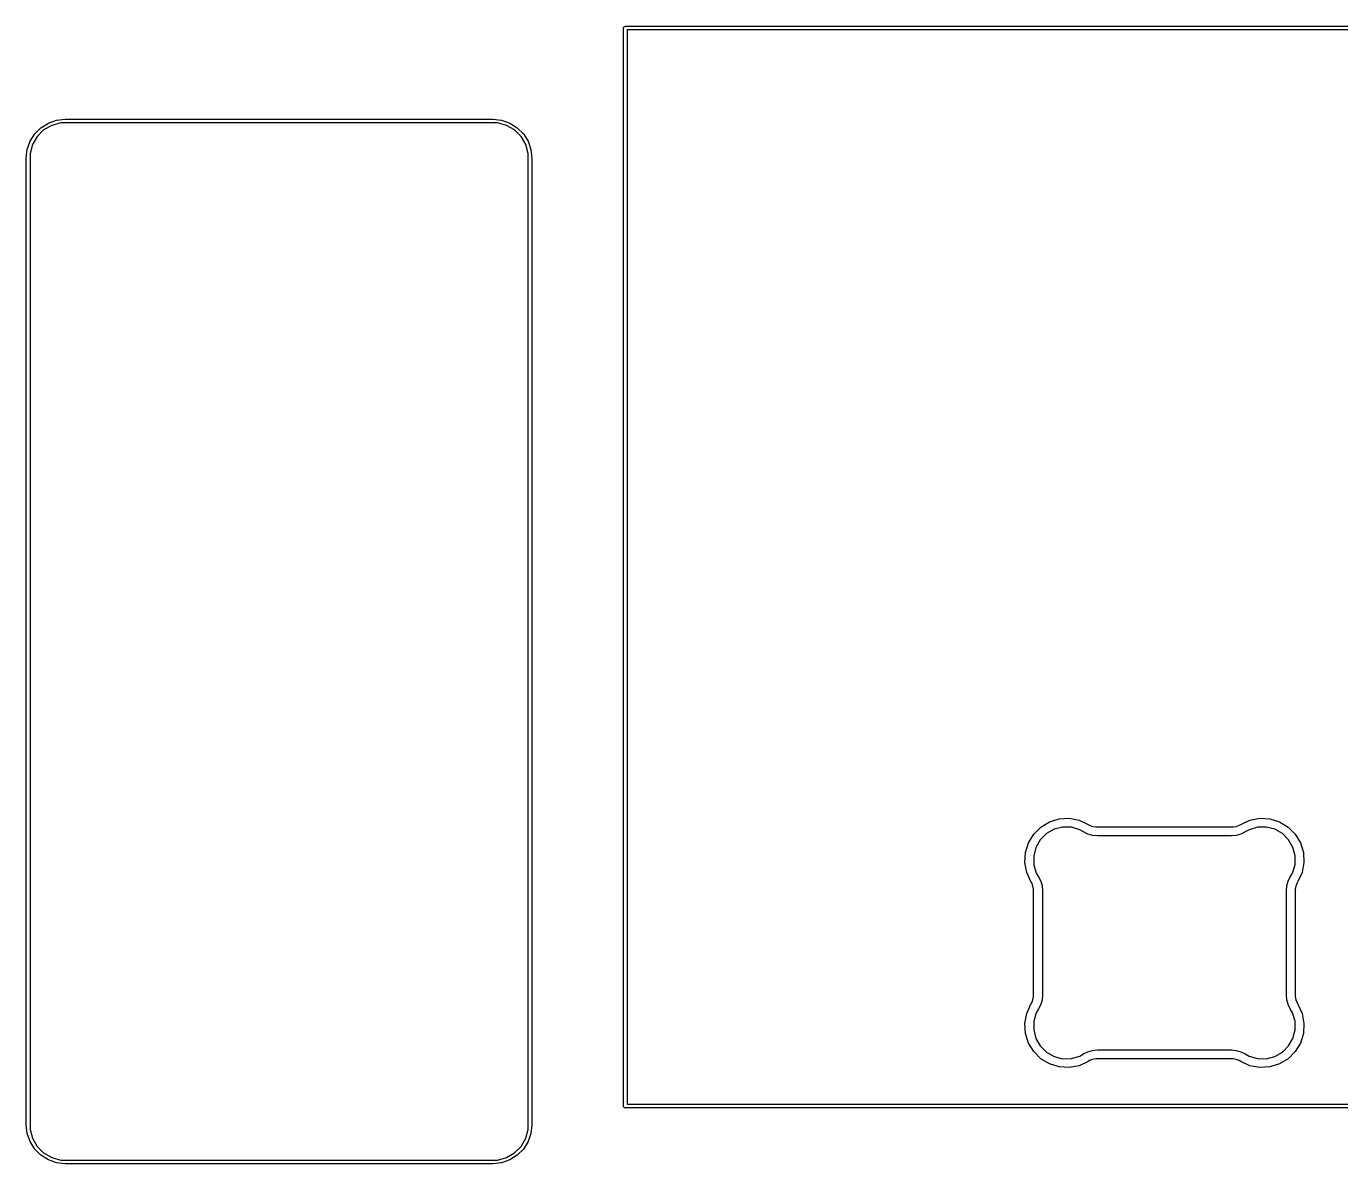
# Model space of a CAD drawing. Header units: millimetres. Extents: x 53 to 494, y -224 to -59.
# Drawn here: x 301.99 to 319.67, y -200.49 to -185.19 of the extents above; entities that cross this region are included whole.
import ezdxf

# ---------------------------------------------------------------- set-up
doc = ezdxf.new("R2010")
doc.units = ezdxf.units.MM
for name, color, linetype, true_color in [('Edge.Cuts', 254, 'CONTINUOUS', 0xd0d2cd), ('F.Courtyard', 6, 'CONTINUOUS', 0xff26e2), ('User.Eco2', 31, 'CONTINUOUS', 0xd8c852)]:
    doc.layers.add(name, color=color, linetype=linetype, true_color=true_color)

msp = doc.modelspace()

# ---------------------------------------------------------------- linework, layer by layer
at = {"layer": 'Edge.Cuts', "linetype": 'CONTINUOUS'}
for p, q in [((310.0243, -185.21), (310.026203, -185.200433)), ((310.0243, -199.71), (310.0243, -185.21)), ((310.026203, -185.200433), (310.039733, -185.186903)), ((310.039733, -185.186903), (310.0493, -185.185)), ((310.0493, -185.185), (324.5493, -185.185)), ((310.0743, -185.235), (310.0743, -199.685)), ((324.5243, -185.235), (310.0743, -185.235)), ((302.190718, -186.54954), (302.290261, -186.486993)), ((302.290261, -186.486993), (302.401227, -186.448164)), ((302.455515, -186.485001), (302.334707, -186.517372)), ((302.401227, -186.448164), (302.51805, -186.435001)), ((302.51805, -186.485001), (302.455515, -186.485001)), ((302.51805, -186.435001), (308.26805, -186.435001)), ((308.26805, -186.485001), (302.51805, -186.485001)), ((308.26805, -186.435001), (308.384873, -186.448164)), ((308.330585, -186.485001), (308.26805, -186.485001)), ((308.451393, -186.517372), (308.330585, -186.485001)), ((308.384873, -186.448164), (308.495839, -186.486993)), ((308.495839, -186.486993), (308.595382, -186.54954)), ((302.045042, -186.732212), (302.107589, -186.632669)), ((302.107589, -186.632669), (302.190718, -186.54954)), ((302.226393, -186.579907), (302.137956, -186.668344)), ((302.334707, -186.517372), (302.226393, -186.579907)), ((308.559707, -186.579907), (308.451393, -186.517372)), ((308.648144, -186.668344), (308.559707, -186.579907)), ((308.595382, -186.54954), (308.678511, -186.632669)), ((308.678511, -186.632669), (308.741058, -186.732212)), ((301.99305, -186.959999), (302.006213, -186.843178)), ((302.006213, -186.843178), (302.045042, -186.732212)), ((302.075421, -186.776658), (302.04305, -186.897466)), ((302.137956, -186.668344), (302.075421, -186.776658)), ((308.710679, -186.776658), (308.648144, -186.668344)), ((308.74305, -186.897466), (308.710679, -186.776658)), ((308.741058, -186.732212), (308.779887, -186.843178)), ((308.779887, -186.843178), (308.79305, -186.959999)), ((301.99305, -186.960001), (301.99305, -186.959999)), ((301.99305, -199.96), (301.99305, -186.960001)), ((302.04305, -186.897466), (302.04305, -186.959999)), ((302.04305, -186.959999), (302.04305, -186.960001)), ((302.04305, -186.960001), (302.04305, -199.96)), ((308.74305, -186.959999), (308.74305, -186.897466)), ((308.74305, -186.960001), (308.74305, -186.959999)), ((308.74305, -199.96), (308.74305, -186.960001)), ((308.79305, -186.959999), (308.79305, -186.960001)), ((308.79305, -186.960001), (308.79305, -199.96)), ((315.752908, -195.886908), (315.882274, -195.846817)), ((315.882274, -195.846817), (316.017481, -195.838957)), ((316.017481, -195.838957), (316.15062, -195.863786)), ((318.44798, -195.863787), (318.581119, -195.838959)), ((318.581119, -195.838959), (318.716326, -195.84682)), ((318.716326, -195.84682), (318.845691, -195.88691)), ((315.541183, -196.05265), (315.63695, -195.956883)), ((315.63695, -195.956883), (315.752908, -195.886908)), ((315.815317, -195.986592), (315.712835, -196.045093)), ((315.929593, -195.957166), (315.815317, -195.986592)), ((316.047584, -195.958896), (315.929593, -195.957166)), ((316.160949, -195.99166), (316.047584, -195.958896)), ((316.15062, -195.863786), (316.273903, -195.919851)), ((316.211384, -196.022279), (316.160949, -195.99166)), ((316.211385, -196.022279), (316.211384, -196.022279)), ((316.211386, -196.02228), (316.211385, -196.022279)), ((316.270327, -196.051239), (316.211386, -196.02228)), ((316.273903, -195.919851), (316.273904, -195.919852)), ((316.273904, -195.919852), (316.292658, -195.931326)), ((316.292658, -195.931326), (316.333725, -195.947035)), ((316.333725, -195.947035), (316.376963, -195.955023)), ((316.376963, -195.955023), (316.398946, -195.955)), ((316.398946, -195.955), (316.398947, -195.955)), ((316.398947, -195.955), (317.2993, -195.955)), ((317.2993, -195.955), (318.199653, -195.955)), ((318.199653, -195.955), (318.199654, -195.955)), ((318.199654, -195.955), (318.221638, -195.955023)), ((318.221638, -195.955023), (318.264875, -195.947036)), ((318.264875, -195.947036), (318.305942, -195.931327)), ((318.305942, -195.931327), (318.324694, -195.919853)), ((318.324694, -195.919853), (318.324696, -195.919852)), ((318.324696, -195.919852), (318.44798, -195.863787)), ((318.387216, -196.022279), (318.328274, -196.05124)), ((318.387217, -196.022277), (318.387216, -196.022279)), ((318.437651, -195.991661), (318.387217, -196.022277)), ((318.551015, -195.958898), (318.437651, -195.991661)), ((318.669006, -195.957168), (318.551015, -195.958898)), ((318.783282, -195.986594), (318.669006, -195.957168)), ((318.885763, -196.045096), (318.783282, -195.986594)), ((318.845691, -195.88691), (318.961648, -195.956885)), ((318.961648, -195.956885), (319.057415, -196.052652)), ((315.431117, -196.297974), (315.471208, -196.168608)), ((315.471208, -196.168608), (315.541183, -196.05265)), ((315.629393, -196.128535), (315.570892, -196.231017)), ((315.712835, -196.045093), (315.629393, -196.128535)), ((316.333548, -196.069009), (316.270327, -196.051239)), ((316.398946, -196.075), (316.333548, -196.069009)), ((316.398947, -196.075), (316.398946, -196.074999)), ((316.398946, -196.074999), (316.398946, -196.075)), ((317.2993, -196.075), (316.398947, -196.075)), ((318.199652, -196.075), (317.2993, -196.075)), ((318.199653, -196.075), (318.199652, -196.075)), ((318.265051, -196.06901), (318.199653, -196.074999)), ((318.199653, -196.074999), (318.199653, -196.075)), ((318.328274, -196.05124), (318.265051, -196.06901)), ((318.969204, -196.128537), (318.885763, -196.045096)), ((319.027706, -196.231018), (318.969204, -196.128537)), ((319.057415, -196.052652), (319.12739, -196.168609)), ((319.12739, -196.168609), (319.16748, -196.297974)), ((315.423257, -196.433181), (315.431117, -196.297974)), ((315.570892, -196.231017), (315.541466, -196.345293)), ((315.541466, -196.345293), (315.543196, -196.463284)), ((319.057132, -196.345294), (319.027706, -196.231018)), ((319.055402, -196.463285), (319.057132, -196.345294)), ((319.16748, -196.297974), (319.175341, -196.433181)), ((315.448086, -196.56632), (315.423257, -196.433181)), ((315.504153, -196.689606), (315.448086, -196.56632)), ((315.543196, -196.463284), (315.57596, -196.576649)), ((319.022639, -196.576649), (319.055402, -196.463285)), ((319.150513, -196.56632), (319.094447, -196.689603)), ((319.175341, -196.433181), (319.150513, -196.56632)), ((315.504154, -196.689607), (315.504153, -196.689606)), ((315.515628, -196.708359), (315.504154, -196.689607)), ((315.531337, -196.749425), (315.515628, -196.708359)), ((315.57596, -196.576649), (315.606579, -196.627084)), ((315.606579, -196.627084), (315.606579, -196.627085)), ((315.606579, -196.627085), (315.63554, -196.686026)), ((315.63554, -196.686026), (315.653311, -196.749249)), ((318.94529, -196.749249), (318.96306, -196.686026)), ((318.96306, -196.686026), (318.992021, -196.627084)), ((318.992021, -196.627084), (318.992022, -196.627082)), ((318.992022, -196.627082), (319.022639, -196.576649)), ((319.082973, -196.708358), (319.067264, -196.749425)), ((319.094447, -196.689606), (319.082973, -196.708358)), ((319.094447, -196.689603), (319.094447, -196.689606)), ((315.539324, -196.792661), (315.531337, -196.749425)), ((315.539299, -197.515), (315.5393, -196.814647)), ((315.5393, -196.814645), (315.539324, -196.792661)), ((315.5393, -196.814647), (315.5393, -196.814645)), ((315.653311, -196.749249), (315.659299, -196.814645)), ((315.659299, -196.814645), (315.6593, -196.814647)), ((315.6593, -196.814647), (315.659299, -197.515)), ((318.9393, -196.814645), (318.94529, -196.749249)), ((318.9393, -196.814647), (318.9393, -196.814645)), ((318.939301, -197.515), (318.9393, -196.814647)), ((319.067264, -196.749425), (319.059277, -196.792662)), ((319.059277, -196.792662), (319.0593, -196.814645)), ((319.0593, -196.814645), (319.0593, -196.814647)), ((319.0593, -196.814647), (319.059301, -197.515)), ((315.5393, -198.215353), (315.539299, -197.515)), ((315.659299, -197.515), (315.6593, -198.215353)), ((318.9393, -198.215351), (318.939301, -197.515)), ((319.059301, -197.515), (319.0593, -198.215353)), ((315.504162, -198.340379), (315.515637, -198.321634)), ((315.515637, -198.321634), (315.531347, -198.280578)), ((315.531347, -198.280578), (315.539328, -198.23735)), ((315.539302, -198.215364), (315.5393, -198.215353)), ((315.5393, -198.215371), (315.539302, -198.215364)), ((315.539328, -198.23735), (315.5393, -198.215371)), ((315.653322, -198.280748), (315.635547, -198.343983)), ((315.659296, -198.215368), (315.653322, -198.280748)), ((315.6593, -198.215353), (315.659296, -198.215368)), ((318.9393, -198.215352), (318.9393, -198.215351)), ((318.94529, -198.280751), (318.9393, -198.215352)), ((318.96306, -198.343974), (318.94529, -198.280751)), ((319.0593, -198.215354), (319.059277, -198.237338)), ((319.059277, -198.237338), (319.067264, -198.280575)), ((319.0593, -198.215353), (319.0593, -198.215354)), ((319.067264, -198.280575), (319.082973, -198.321642)), ((319.082973, -198.321642), (319.094447, -198.340394)), ((315.423259, -198.596819), (315.448087, -198.46368)), ((315.448087, -198.46368), (315.504153, -198.340395)), ((315.504153, -198.340395), (315.504159, -198.340389)), ((315.504159, -198.340389), (315.504162, -198.340379)), ((315.575961, -198.453351), (315.543198, -198.566715)), ((315.606568, -198.402932), (315.575961, -198.453351)), ((315.60657, -198.402931), (315.606568, -198.402932)), ((315.606573, -198.402924), (315.60657, -198.402931)), ((315.606579, -198.402915), (315.606573, -198.402924)), ((315.60658, -198.40291), (315.606579, -198.402915)), ((315.635547, -198.343983), (315.60658, -198.40291)), ((318.992021, -198.402916), (318.96306, -198.343974)), ((318.992022, -198.402917), (318.992021, -198.402916)), ((319.02264, -198.453351), (318.992022, -198.402917)), ((319.055403, -198.566715), (319.02264, -198.453351)), ((319.094447, -198.340394), (319.094447, -198.340395)), ((319.094447, -198.340395), (319.150513, -198.46368)), ((319.150513, -198.46368), (319.175342, -198.596819)), ((315.43112, -198.732026), (315.423259, -198.596819)), ((315.543198, -198.566715), (315.541468, -198.684706)), ((315.541468, -198.684706), (315.570894, -198.798982)), ((319.027707, -198.798982), (319.057133, -198.684706)), ((319.057133, -198.684706), (319.055403, -198.566715)), ((319.175342, -198.596819), (319.167481, -198.732026)), ((315.47121, -198.861391), (315.43112, -198.732026)), ((315.541185, -198.977348), (315.47121, -198.861391)), ((315.570894, -198.798982), (315.629396, -198.901463)), ((318.969205, -198.901464), (319.027707, -198.798982)), ((319.127391, -198.861391), (319.057416, -198.977349)), ((319.167481, -198.732026), (319.127391, -198.861391)), ((315.636952, -199.073115), (315.541185, -198.977348)), ((315.629396, -198.901463), (315.712837, -198.984904)), ((315.712837, -198.984904), (315.815318, -199.043406)), ((316.047585, -199.071102), (316.160949, -199.038339)), ((316.160949, -199.038339), (316.211385, -199.007721)), ((316.211385, -199.00772), (316.270326, -198.97876)), ((316.211385, -199.007721), (316.211385, -199.00772)), ((316.270326, -198.97876), (316.333549, -198.960989)), ((316.333549, -198.960989), (316.398945, -198.955)), ((316.398945, -198.955), (316.398947, -198.955)), ((316.398947, -198.955), (317.2993, -198.955)), ((317.2993, -198.955), (318.199653, -198.955)), ((318.199653, -198.955), (318.265051, -198.96099)), ((318.265051, -198.96099), (318.328274, -198.97876)), ((318.328274, -198.97876), (318.387216, -199.007721)), ((318.387216, -199.007721), (318.387217, -199.007722)), ((318.387217, -199.007722), (318.437651, -199.03834)), ((318.437651, -199.03834), (318.551015, -199.071103)), ((318.783282, -199.043407), (318.885764, -198.984905)), ((318.885764, -198.984905), (318.969205, -198.901464)), ((319.057416, -198.977349), (318.961649, -199.073116)), ((315.752909, -199.14309), (315.636952, -199.073115)), ((315.882274, -199.18318), (315.752909, -199.14309)), ((315.815318, -199.043406), (315.929594, -199.072832)), ((316.017481, -199.191041), (315.882274, -199.18318)), ((315.929594, -199.072832), (316.047585, -199.071102)), ((316.15062, -199.166213), (316.017481, -199.191041)), ((316.273905, -199.110147), (316.15062, -199.166213)), ((316.273907, -199.110146), (316.273905, -199.110146)), ((316.273905, -199.110146), (316.273905, -199.110147)), ((316.292659, -199.098672), (316.273907, -199.110146)), ((316.333725, -199.082963), (316.292659, -199.098672)), ((316.376961, -199.074976), (316.333725, -199.082963)), ((316.398945, -199.075), (316.376961, -199.074976)), ((316.398947, -199.075), (316.398945, -199.074999)), ((316.398945, -199.074999), (316.398945, -199.075)), ((317.2993, -199.075), (316.398947, -199.075)), ((318.199653, -199.075), (317.2993, -199.075)), ((318.199654, -199.075), (318.199653, -199.074999)), ((318.199653, -199.074999), (318.199653, -199.075)), ((318.221638, -199.074977), (318.199654, -199.075)), ((318.264875, -199.082964), (318.221638, -199.074977)), ((318.305942, -199.098673), (318.264875, -199.082964)), ((318.324694, -199.110147), (318.305942, -199.098673)), ((318.324696, -199.110147), (318.324694, -199.110147)), ((318.44798, -199.166213), (318.324696, -199.110147)), ((318.581119, -199.191042), (318.44798, -199.166213)), ((318.551015, -199.071103), (318.669006, -199.072833)), ((318.716326, -199.183181), (318.581119, -199.191042)), ((318.669006, -199.072833), (318.783282, -199.043407)), ((318.845691, -199.143091), (318.716326, -199.183181)), ((318.961649, -199.073116), (318.845691, -199.143091)), ((310.026203, -199.719567), (310.0243, -199.71)), ((310.039733, -199.733097), (310.026203, -199.719567)), ((310.0493, -199.735), (310.039733, -199.733097)), ((324.5493, -199.735), (310.0493, -199.735)), ((310.0743, -199.685), (324.5243, -199.685)), ((301.99305, -199.960001), (301.99305, -199.96)), ((302.006213, -200.076824), (301.99305, -199.960001)), ((302.045042, -200.18779), (302.006213, -200.076824)), ((302.04305, -199.96), (302.04305, -199.960001)), ((302.04305, -199.960001), (302.04305, -200.022536)), ((302.04305, -200.022536), (302.075421, -200.143344)), ((308.710679, -200.143344), (308.74305, -200.022536)), ((308.779887, -200.076824), (308.741058, -200.18779)), ((308.74305, -199.960001), (308.74305, -199.96)), ((308.74305, -200.022536), (308.74305, -199.960001)), ((308.79305, -199.960001), (308.779887, -200.076824)), ((308.79305, -199.96), (308.79305, -199.960001)), ((302.107589, -200.287333), (302.045042, -200.18779)), ((302.075421, -200.143344), (302.137956, -200.251658)), ((302.137956, -200.251658), (302.226393, -200.340095)), ((308.559707, -200.340095), (308.648144, -200.251658)), ((308.648144, -200.251658), (308.710679, -200.143344)), ((308.741058, -200.18779), (308.678511, -200.287333)), ((302.190718, -200.370462), (302.107589, -200.287333)), ((302.290261, -200.433009), (302.190718, -200.370462)), ((302.226393, -200.340095), (302.334707, -200.40263)), ((302.401227, -200.471838), (302.290261, -200.433009)), ((302.334707, -200.40263), (302.455515, -200.435001)), ((302.455515, -200.435001), (302.51805, -200.435001)), ((302.51805, -200.435001), (308.26805, -200.435001)), ((308.26805, -200.435001), (308.330585, -200.435001)), ((308.330585, -200.435001), (308.451393, -200.40263)), ((308.495839, -200.433009), (308.384873, -200.471838)), ((308.451393, -200.40263), (308.559707, -200.340095)), ((308.595382, -200.370462), (308.495839, -200.433009)), ((308.678511, -200.287333), (308.595382, -200.370462)), ((302.51805, -200.485001), (302.401227, -200.471838)), ((308.26805, -200.485001), (302.51805, -200.485001)), ((308.384873, -200.471838), (308.26805, -200.485001))]:
    msp.add_line(p, q, dxfattribs=at)
at = {"layer": 'F.Courtyard', "linetype": 'CONTINUOUS'}
for p, q in [((310.0243, -185.21), (310.026203, -185.200433)), ((310.0243, -199.71), (310.0243, -185.21)), ((310.026203, -185.200433), (310.039733, -185.186903)), ((310.039733, -185.186903), (310.0493, -185.185)), ((310.0493, -185.185), (324.5493, -185.185)), ((310.0743, -185.235), (310.0743, -199.685)), ((324.5243, -185.235), (310.0743, -185.235)), ((302.190718, -186.54954), (302.290261, -186.486993)), ((302.290261, -186.486993), (302.401227, -186.448164)), ((302.455515, -186.485001), (302.334707, -186.517372)), ((302.401227, -186.448164), (302.51805, -186.435001)), ((302.51805, -186.485001), (302.455515, -186.485001)), ((302.51805, -186.435001), (308.26805, -186.435001)), ((308.26805, -186.485001), (302.51805, -186.485001)), ((308.26805, -186.435001), (308.384873, -186.448164)), ((308.330585, -186.485001), (308.26805, -186.485001)), ((308.451393, -186.517372), (308.330585, -186.485001)), ((308.384873, -186.448164), (308.495839, -186.486993)), ((308.495839, -186.486993), (308.595382, -186.54954)), ((302.045042, -186.732212), (302.107589, -186.632669)), ((302.107589, -186.632669), (302.190718, -186.54954)), ((302.226393, -186.579907), (302.137956, -186.668344)), ((302.334707, -186.517372), (302.226393, -186.579907)), ((308.559707, -186.579907), (308.451393, -186.517372)), ((308.648144, -186.668344), (308.559707, -186.579907)), ((308.595382, -186.54954), (308.678511, -186.632669)), ((308.678511, -186.632669), (308.741058, -186.732212)), ((301.99305, -186.959999), (302.006213, -186.843178)), ((302.006213, -186.843178), (302.045042, -186.732212)), ((302.075421, -186.776658), (302.04305, -186.897466)), ((302.137956, -186.668344), (302.075421, -186.776658)), ((308.710679, -186.776658), (308.648144, -186.668344)), ((308.74305, -186.897466), (308.710679, -186.776658)), ((308.741058, -186.732212), (308.779887, -186.843178)), ((308.779887, -186.843178), (308.79305, -186.959999)), ((301.99305, -186.960001), (301.99305, -186.959999)), ((301.99305, -199.96), (301.99305, -186.960001)), ((302.04305, -186.897466), (302.04305, -186.959999)), ((302.04305, -186.959999), (302.04305, -186.960001)), ((302.04305, -186.960001), (302.04305, -199.96)), ((308.74305, -186.959999), (308.74305, -186.897466)), ((308.74305, -186.960001), (308.74305, -186.959999)), ((308.74305, -199.96), (308.74305, -186.960001)), ((308.79305, -186.959999), (308.79305, -186.960001)), ((308.79305, -186.960001), (308.79305, -199.96)), ((315.752908, -195.886908), (315.882274, -195.846817)), ((315.882274, -195.846817), (316.017481, -195.838957)), ((316.017481, -195.838957), (316.15062, -195.863786)), ((318.44798, -195.863787), (318.581119, -195.838959)), ((318.581119, -195.838959), (318.716326, -195.84682)), ((318.716326, -195.84682), (318.845691, -195.88691)), ((315.541183, -196.05265), (315.63695, -195.956883)), ((315.63695, -195.956883), (315.752908, -195.886908)), ((315.815317, -195.986592), (315.712835, -196.045093)), ((315.929593, -195.957166), (315.815317, -195.986592)), ((316.047584, -195.958896), (315.929593, -195.957166)), ((316.160949, -195.99166), (316.047584, -195.958896)), ((316.15062, -195.863786), (316.273903, -195.919851)), ((316.211384, -196.022279), (316.160949, -195.99166)), ((316.211385, -196.022279), (316.211384, -196.022279)), ((316.211386, -196.02228), (316.211385, -196.022279)), ((316.270327, -196.051239), (316.211386, -196.02228)), ((316.273903, -195.919851), (316.273904, -195.919852)), ((316.273904, -195.919852), (316.292658, -195.931326)), ((316.292658, -195.931326), (316.333725, -195.947035)), ((316.333725, -195.947035), (316.376963, -195.955023)), ((316.376963, -195.955023), (316.398946, -195.955)), ((316.398946, -195.955), (316.398947, -195.955)), ((316.398947, -195.955), (317.2993, -195.955)), ((317.2993, -195.955), (318.199653, -195.955)), ((318.199653, -195.955), (318.199654, -195.955)), ((318.199654, -195.955), (318.221638, -195.955023)), ((318.221638, -195.955023), (318.264875, -195.947036)), ((318.264875, -195.947036), (318.305942, -195.931327)), ((318.305942, -195.931327), (318.324694, -195.919853)), ((318.324694, -195.919853), (318.324696, -195.919852)), ((318.324696, -195.919852), (318.44798, -195.863787)), ((318.387216, -196.022279), (318.328274, -196.05124)), ((318.387217, -196.022277), (318.387216, -196.022279)), ((318.437651, -195.991661), (318.387217, -196.022277)), ((318.551015, -195.958898), (318.437651, -195.991661)), ((318.669006, -195.957168), (318.551015, -195.958898)), ((318.783282, -195.986594), (318.669006, -195.957168)), ((318.885763, -196.045096), (318.783282, -195.986594)), ((318.845691, -195.88691), (318.961648, -195.956885)), ((318.961648, -195.956885), (319.057415, -196.052652)), ((315.431117, -196.297974), (315.471208, -196.168608)), ((315.471208, -196.168608), (315.541183, -196.05265)), ((315.629393, -196.128535), (315.570892, -196.231017)), ((315.712835, -196.045093), (315.629393, -196.128535)), ((316.333548, -196.069009), (316.270327, -196.051239)), ((316.398946, -196.075), (316.333548, -196.069009)), ((316.398947, -196.075), (316.398946, -196.074999)), ((316.398946, -196.074999), (316.398946, -196.075)), ((317.2993, -196.075), (316.398947, -196.075)), ((318.199652, -196.075), (317.2993, -196.075)), ((318.199653, -196.075), (318.199652, -196.075)), ((318.265051, -196.06901), (318.199653, -196.074999)), ((318.199653, -196.074999), (318.199653, -196.075)), ((318.328274, -196.05124), (318.265051, -196.06901)), ((318.969204, -196.128537), (318.885763, -196.045096)), ((319.027706, -196.231018), (318.969204, -196.128537)), ((319.057415, -196.052652), (319.12739, -196.168609)), ((319.12739, -196.168609), (319.16748, -196.297974)), ((315.423257, -196.433181), (315.431117, -196.297974)), ((315.570892, -196.231017), (315.541466, -196.345293)), ((315.541466, -196.345293), (315.543196, -196.463284)), ((319.057132, -196.345294), (319.027706, -196.231018)), ((319.055402, -196.463285), (319.057132, -196.345294)), ((319.16748, -196.297974), (319.175341, -196.433181)), ((315.448086, -196.56632), (315.423257, -196.433181)), ((315.504153, -196.689606), (315.448086, -196.56632)), ((315.543196, -196.463284), (315.57596, -196.576649)), ((319.022639, -196.576649), (319.055402, -196.463285)), ((319.150513, -196.56632), (319.094447, -196.689603)), ((319.175341, -196.433181), (319.150513, -196.56632)), ((315.504154, -196.689607), (315.504153, -196.689606)), ((315.515628, -196.708359), (315.504154, -196.689607)), ((315.531337, -196.749425), (315.515628, -196.708359)), ((315.57596, -196.576649), (315.606579, -196.627084)), ((315.606579, -196.627084), (315.606579, -196.627085)), ((315.606579, -196.627085), (315.63554, -196.686026)), ((315.63554, -196.686026), (315.653311, -196.749249)), ((318.94529, -196.749249), (318.96306, -196.686026)), ((318.96306, -196.686026), (318.992021, -196.627084)), ((318.992021, -196.627084), (318.992022, -196.627082)), ((318.992022, -196.627082), (319.022639, -196.576649)), ((319.082973, -196.708358), (319.067264, -196.749425)), ((319.094447, -196.689606), (319.082973, -196.708358)), ((319.094447, -196.689603), (319.094447, -196.689606)), ((315.539324, -196.792661), (315.531337, -196.749425)), ((315.539299, -197.515), (315.5393, -196.814647)), ((315.5393, -196.814645), (315.539324, -196.792661)), ((315.5393, -196.814647), (315.5393, -196.814645)), ((315.653311, -196.749249), (315.659299, -196.814645)), ((315.659299, -196.814645), (315.6593, -196.814647)), ((315.6593, -196.814647), (315.659299, -197.515)), ((318.9393, -196.814645), (318.94529, -196.749249)), ((318.9393, -196.814647), (318.9393, -196.814645)), ((318.939301, -197.515), (318.9393, -196.814647)), ((319.067264, -196.749425), (319.059277, -196.792662)), ((319.059277, -196.792662), (319.0593, -196.814645)), ((319.0593, -196.814645), (319.0593, -196.814647)), ((319.0593, -196.814647), (319.059301, -197.515)), ((315.5393, -198.215353), (315.539299, -197.515)), ((315.659299, -197.515), (315.6593, -198.215353)), ((318.9393, -198.215351), (318.939301, -197.515)), ((319.059301, -197.515), (319.0593, -198.215353)), ((315.504162, -198.340379), (315.515637, -198.321634)), ((315.515637, -198.321634), (315.531347, -198.280578)), ((315.531347, -198.280578), (315.539328, -198.23735)), ((315.539302, -198.215364), (315.5393, -198.215353)), ((315.5393, -198.215371), (315.539302, -198.215364)), ((315.539328, -198.23735), (315.5393, -198.215371)), ((315.653322, -198.280748), (315.635547, -198.343983)), ((315.659296, -198.215368), (315.653322, -198.280748)), ((315.6593, -198.215353), (315.659296, -198.215368)), ((318.9393, -198.215352), (318.9393, -198.215351)), ((318.94529, -198.280751), (318.9393, -198.215352)), ((318.96306, -198.343974), (318.94529, -198.280751)), ((319.0593, -198.215354), (319.059277, -198.237338)), ((319.059277, -198.237338), (319.067264, -198.280575)), ((319.0593, -198.215353), (319.0593, -198.215354)), ((319.067264, -198.280575), (319.082973, -198.321642)), ((319.082973, -198.321642), (319.094447, -198.340394)), ((315.423259, -198.596819), (315.448087, -198.46368)), ((315.448087, -198.46368), (315.504153, -198.340395)), ((315.504153, -198.340395), (315.504159, -198.340389)), ((315.504159, -198.340389), (315.504162, -198.340379)), ((315.575961, -198.453351), (315.543198, -198.566715)), ((315.606568, -198.402932), (315.575961, -198.453351)), ((315.60657, -198.402931), (315.606568, -198.402932)), ((315.606573, -198.402924), (315.60657, -198.402931)), ((315.606579, -198.402915), (315.606573, -198.402924)), ((315.60658, -198.40291), (315.606579, -198.402915)), ((315.635547, -198.343983), (315.60658, -198.40291)), ((318.992021, -198.402916), (318.96306, -198.343974)), ((318.992022, -198.402917), (318.992021, -198.402916)), ((319.02264, -198.453351), (318.992022, -198.402917)), ((319.055403, -198.566715), (319.02264, -198.453351)), ((319.094447, -198.340394), (319.094447, -198.340395)), ((319.094447, -198.340395), (319.150513, -198.46368)), ((319.150513, -198.46368), (319.175342, -198.596819)), ((315.43112, -198.732026), (315.423259, -198.596819)), ((315.543198, -198.566715), (315.541468, -198.684706)), ((315.541468, -198.684706), (315.570894, -198.798982)), ((319.027707, -198.798982), (319.057133, -198.684706)), ((319.057133, -198.684706), (319.055403, -198.566715)), ((319.175342, -198.596819), (319.167481, -198.732026)), ((315.47121, -198.861391), (315.43112, -198.732026)), ((315.541185, -198.977348), (315.47121, -198.861391)), ((315.570894, -198.798982), (315.629396, -198.901463)), ((318.969205, -198.901464), (319.027707, -198.798982)), ((319.127391, -198.861391), (319.057416, -198.977349)), ((319.167481, -198.732026), (319.127391, -198.861391)), ((315.636952, -199.073115), (315.541185, -198.977348)), ((315.629396, -198.901463), (315.712837, -198.984904)), ((315.712837, -198.984904), (315.815318, -199.043406)), ((316.047585, -199.071102), (316.160949, -199.038339)), ((316.160949, -199.038339), (316.211385, -199.007721)), ((316.211385, -199.00772), (316.270326, -198.97876)), ((316.211385, -199.007721), (316.211385, -199.00772)), ((316.270326, -198.97876), (316.333549, -198.960989)), ((316.333549, -198.960989), (316.398945, -198.955)), ((316.398945, -198.955), (316.398947, -198.955)), ((316.398947, -198.955), (317.2993, -198.955)), ((317.2993, -198.955), (318.199653, -198.955)), ((318.199653, -198.955), (318.265051, -198.96099)), ((318.265051, -198.96099), (318.328274, -198.97876)), ((318.328274, -198.97876), (318.387216, -199.007721)), ((318.387216, -199.007721), (318.387217, -199.007722)), ((318.387217, -199.007722), (318.437651, -199.03834)), ((318.437651, -199.03834), (318.551015, -199.071103)), ((318.783282, -199.043407), (318.885764, -198.984905)), ((318.885764, -198.984905), (318.969205, -198.901464)), ((319.057416, -198.977349), (318.961649, -199.073116)), ((315.752909, -199.14309), (315.636952, -199.073115)), ((315.882274, -199.18318), (315.752909, -199.14309)), ((315.815318, -199.043406), (315.929594, -199.072832)), ((316.017481, -199.191041), (315.882274, -199.18318)), ((315.929594, -199.072832), (316.047585, -199.071102)), ((316.15062, -199.166213), (316.017481, -199.191041)), ((316.273905, -199.110147), (316.15062, -199.166213)), ((316.273907, -199.110146), (316.273905, -199.110146)), ((316.273905, -199.110146), (316.273905, -199.110147)), ((316.292659, -199.098672), (316.273907, -199.110146)), ((316.333725, -199.082963), (316.292659, -199.098672)), ((316.376961, -199.074976), (316.333725, -199.082963)), ((316.398945, -199.075), (316.376961, -199.074976)), ((316.398947, -199.075), (316.398945, -199.074999)), ((316.398945, -199.074999), (316.398945, -199.075)), ((317.2993, -199.075), (316.398947, -199.075)), ((318.199653, -199.075), (317.2993, -199.075)), ((318.199654, -199.075), (318.199653, -199.074999)), ((318.199653, -199.074999), (318.199653, -199.075)), ((318.221638, -199.074977), (318.199654, -199.075)), ((318.264875, -199.082964), (318.221638, -199.074977)), ((318.305942, -199.098673), (318.264875, -199.082964)), ((318.324694, -199.110147), (318.305942, -199.098673)), ((318.324696, -199.110147), (318.324694, -199.110147)), ((318.44798, -199.166213), (318.324696, -199.110147)), ((318.581119, -199.191042), (318.44798, -199.166213)), ((318.551015, -199.071103), (318.669006, -199.072833)), ((318.716326, -199.183181), (318.581119, -199.191042)), ((318.669006, -199.072833), (318.783282, -199.043407)), ((318.845691, -199.143091), (318.716326, -199.183181)), ((318.961649, -199.073116), (318.845691, -199.143091)), ((310.026203, -199.719567), (310.0243, -199.71)), ((310.039733, -199.733097), (310.026203, -199.719567)), ((310.0493, -199.735), (310.039733, -199.733097)), ((324.5493, -199.735), (310.0493, -199.735)), ((310.0743, -199.685), (324.5243, -199.685)), ((301.99305, -199.960001), (301.99305, -199.96)), ((302.006213, -200.076824), (301.99305, -199.960001)), ((302.045042, -200.18779), (302.006213, -200.076824)), ((302.04305, -199.96), (302.04305, -199.960001)), ((302.04305, -199.960001), (302.04305, -200.022536)), ((302.04305, -200.022536), (302.075421, -200.143344)), ((308.710679, -200.143344), (308.74305, -200.022536)), ((308.779887, -200.076824), (308.741058, -200.18779)), ((308.74305, -199.960001), (308.74305, -199.96)), ((308.74305, -200.022536), (308.74305, -199.960001)), ((308.79305, -199.960001), (308.779887, -200.076824)), ((308.79305, -199.96), (308.79305, -199.960001)), ((302.107589, -200.287333), (302.045042, -200.18779)), ((302.075421, -200.143344), (302.137956, -200.251658)), ((302.137956, -200.251658), (302.226393, -200.340095)), ((308.559707, -200.340095), (308.648144, -200.251658)), ((308.648144, -200.251658), (308.710679, -200.143344)), ((308.741058, -200.18779), (308.678511, -200.287333)), ((302.190718, -200.370462), (302.107589, -200.287333)), ((302.290261, -200.433009), (302.190718, -200.370462)), ((302.226393, -200.340095), (302.334707, -200.40263)), ((302.401227, -200.471838), (302.290261, -200.433009)), ((302.334707, -200.40263), (302.455515, -200.435001)), ((302.455515, -200.435001), (302.51805, -200.435001)), ((302.51805, -200.435001), (308.26805, -200.435001)), ((308.26805, -200.435001), (308.330585, -200.435001)), ((308.330585, -200.435001), (308.451393, -200.40263)), ((308.495839, -200.433009), (308.384873, -200.471838)), ((308.451393, -200.40263), (308.559707, -200.340095)), ((308.595382, -200.370462), (308.495839, -200.433009)), ((308.678511, -200.287333), (308.595382, -200.370462)), ((302.51805, -200.485001), (302.401227, -200.471838)), ((308.26805, -200.485001), (302.51805, -200.485001)), ((308.384873, -200.471838), (308.26805, -200.485001))]:
    msp.add_line(p, q, dxfattribs=at)
at = {"layer": 'User.Eco2', "linetype": 'CONTINUOUS'}
for p, q in [((310.0243, -185.21), (310.026203, -185.200433)), ((310.0243, -199.71), (310.0243, -185.21)), ((310.026203, -185.200433), (310.039733, -185.186903)), ((310.039733, -185.186903), (310.0493, -185.185)), ((310.0493, -185.185), (324.5493, -185.185)), ((310.0743, -185.235), (310.0743, -199.685)), ((324.5243, -185.235), (310.0743, -185.235)), ((302.190718, -186.54954), (302.290261, -186.486993)), ((302.290261, -186.486993), (302.401227, -186.448164)), ((302.455515, -186.485001), (302.334707, -186.517372)), ((302.401227, -186.448164), (302.51805, -186.435001)), ((302.51805, -186.485001), (302.455515, -186.485001)), ((302.51805, -186.435001), (308.26805, -186.435001)), ((308.26805, -186.485001), (302.51805, -186.485001)), ((308.26805, -186.435001), (308.384873, -186.448164)), ((308.330585, -186.485001), (308.26805, -186.485001)), ((308.451393, -186.517372), (308.330585, -186.485001)), ((308.384873, -186.448164), (308.495839, -186.486993)), ((308.495839, -186.486993), (308.595382, -186.54954)), ((302.045042, -186.732212), (302.107589, -186.632669)), ((302.107589, -186.632669), (302.190718, -186.54954)), ((302.226393, -186.579907), (302.137956, -186.668344)), ((302.334707, -186.517372), (302.226393, -186.579907)), ((308.559707, -186.579907), (308.451393, -186.517372)), ((308.648144, -186.668344), (308.559707, -186.579907)), ((308.595382, -186.54954), (308.678511, -186.632669)), ((308.678511, -186.632669), (308.741058, -186.732212)), ((301.99305, -186.959999), (302.006213, -186.843178)), ((302.006213, -186.843178), (302.045042, -186.732212)), ((302.075421, -186.776658), (302.04305, -186.897466)), ((302.137956, -186.668344), (302.075421, -186.776658)), ((308.710679, -186.776658), (308.648144, -186.668344)), ((308.74305, -186.897466), (308.710679, -186.776658)), ((308.741058, -186.732212), (308.779887, -186.843178)), ((308.779887, -186.843178), (308.79305, -186.959999)), ((301.99305, -186.960001), (301.99305, -186.959999)), ((301.99305, -199.96), (301.99305, -186.960001)), ((302.04305, -186.897466), (302.04305, -186.959999)), ((302.04305, -186.959999), (302.04305, -186.960001)), ((302.04305, -186.960001), (302.04305, -199.96)), ((308.74305, -186.959999), (308.74305, -186.897466)), ((308.74305, -186.960001), (308.74305, -186.959999)), ((308.74305, -199.96), (308.74305, -186.960001)), ((308.79305, -186.959999), (308.79305, -186.960001)), ((308.79305, -186.960001), (308.79305, -199.96)), ((315.752908, -195.886908), (315.882274, -195.846817)), ((315.882274, -195.846817), (316.017481, -195.838957)), ((316.017481, -195.838957), (316.15062, -195.863786)), ((318.44798, -195.863787), (318.581119, -195.838959)), ((318.581119, -195.838959), (318.716326, -195.84682)), ((318.716326, -195.84682), (318.845691, -195.88691)), ((315.541183, -196.05265), (315.63695, -195.956883)), ((315.63695, -195.956883), (315.752908, -195.886908)), ((315.815317, -195.986592), (315.712835, -196.045093)), ((315.929593, -195.957166), (315.815317, -195.986592)), ((316.047584, -195.958896), (315.929593, -195.957166)), ((316.160949, -195.99166), (316.047584, -195.958896)), ((316.15062, -195.863786), (316.273903, -195.919851)), ((316.211384, -196.022279), (316.160949, -195.99166)), ((316.211385, -196.022279), (316.211384, -196.022279)), ((316.211386, -196.02228), (316.211385, -196.022279)), ((316.270327, -196.051239), (316.211386, -196.02228)), ((316.273903, -195.919851), (316.273904, -195.919852)), ((316.273904, -195.919852), (316.292658, -195.931326)), ((316.292658, -195.931326), (316.333725, -195.947035)), ((316.333725, -195.947035), (316.376963, -195.955023)), ((316.376963, -195.955023), (316.398946, -195.955)), ((316.398946, -195.955), (316.398947, -195.955)), ((316.398947, -195.955), (317.2993, -195.955)), ((317.2993, -195.955), (318.199653, -195.955)), ((318.199653, -195.955), (318.199654, -195.955)), ((318.199654, -195.955), (318.221638, -195.955023)), ((318.221638, -195.955023), (318.264875, -195.947036)), ((318.264875, -195.947036), (318.305942, -195.931327)), ((318.305942, -195.931327), (318.324694, -195.919853)), ((318.324694, -195.919853), (318.324696, -195.919852)), ((318.324696, -195.919852), (318.44798, -195.863787)), ((318.387216, -196.022279), (318.328274, -196.05124)), ((318.387217, -196.022277), (318.387216, -196.022279)), ((318.437651, -195.991661), (318.387217, -196.022277)), ((318.551015, -195.958898), (318.437651, -195.991661)), ((318.669006, -195.957168), (318.551015, -195.958898)), ((318.783282, -195.986594), (318.669006, -195.957168)), ((318.885763, -196.045096), (318.783282, -195.986594)), ((318.845691, -195.88691), (318.961648, -195.956885)), ((318.961648, -195.956885), (319.057415, -196.052652)), ((315.431117, -196.297974), (315.471208, -196.168608)), ((315.471208, -196.168608), (315.541183, -196.05265)), ((315.629393, -196.128535), (315.570892, -196.231017)), ((315.712835, -196.045093), (315.629393, -196.128535)), ((316.333548, -196.069009), (316.270327, -196.051239)), ((316.398946, -196.075), (316.333548, -196.069009)), ((316.398947, -196.075), (316.398946, -196.074999)), ((316.398946, -196.074999), (316.398946, -196.075)), ((317.2993, -196.075), (316.398947, -196.075)), ((318.199652, -196.075), (317.2993, -196.075)), ((318.199653, -196.075), (318.199652, -196.075)), ((318.265051, -196.06901), (318.199653, -196.074999)), ((318.199653, -196.074999), (318.199653, -196.075)), ((318.328274, -196.05124), (318.265051, -196.06901)), ((318.969204, -196.128537), (318.885763, -196.045096)), ((319.027706, -196.231018), (318.969204, -196.128537)), ((319.057415, -196.052652), (319.12739, -196.168609)), ((319.12739, -196.168609), (319.16748, -196.297974)), ((315.423257, -196.433181), (315.431117, -196.297974)), ((315.570892, -196.231017), (315.541466, -196.345293)), ((315.541466, -196.345293), (315.543196, -196.463284)), ((319.057132, -196.345294), (319.027706, -196.231018)), ((319.055402, -196.463285), (319.057132, -196.345294)), ((319.16748, -196.297974), (319.175341, -196.433181)), ((315.448086, -196.56632), (315.423257, -196.433181)), ((315.504153, -196.689606), (315.448086, -196.56632)), ((315.543196, -196.463284), (315.57596, -196.576649)), ((319.022639, -196.576649), (319.055402, -196.463285)), ((319.150513, -196.56632), (319.094447, -196.689603)), ((319.175341, -196.433181), (319.150513, -196.56632)), ((315.504154, -196.689607), (315.504153, -196.689606)), ((315.515628, -196.708359), (315.504154, -196.689607)), ((315.531337, -196.749425), (315.515628, -196.708359)), ((315.57596, -196.576649), (315.606579, -196.627084)), ((315.606579, -196.627084), (315.606579, -196.627085)), ((315.606579, -196.627085), (315.63554, -196.686026)), ((315.63554, -196.686026), (315.653311, -196.749249)), ((318.94529, -196.749249), (318.96306, -196.686026)), ((318.96306, -196.686026), (318.992021, -196.627084)), ((318.992021, -196.627084), (318.992022, -196.627082)), ((318.992022, -196.627082), (319.022639, -196.576649)), ((319.082973, -196.708358), (319.067264, -196.749425)), ((319.094447, -196.689606), (319.082973, -196.708358)), ((319.094447, -196.689603), (319.094447, -196.689606)), ((315.539324, -196.792661), (315.531337, -196.749425)), ((315.539299, -197.515), (315.5393, -196.814647)), ((315.5393, -196.814645), (315.539324, -196.792661)), ((315.5393, -196.814647), (315.5393, -196.814645)), ((315.653311, -196.749249), (315.659299, -196.814645)), ((315.659299, -196.814645), (315.6593, -196.814647)), ((315.6593, -196.814647), (315.659299, -197.515)), ((318.9393, -196.814645), (318.94529, -196.749249)), ((318.9393, -196.814647), (318.9393, -196.814645)), ((318.939301, -197.515), (318.9393, -196.814647)), ((319.067264, -196.749425), (319.059277, -196.792662)), ((319.059277, -196.792662), (319.0593, -196.814645)), ((319.0593, -196.814645), (319.0593, -196.814647)), ((319.0593, -196.814647), (319.059301, -197.515)), ((315.5393, -198.215353), (315.539299, -197.515)), ((315.659299, -197.515), (315.6593, -198.215353)), ((318.9393, -198.215351), (318.939301, -197.515)), ((319.059301, -197.515), (319.0593, -198.215353)), ((315.504162, -198.340379), (315.515637, -198.321634)), ((315.515637, -198.321634), (315.531347, -198.280578)), ((315.531347, -198.280578), (315.539328, -198.23735)), ((315.539302, -198.215364), (315.5393, -198.215353)), ((315.5393, -198.215371), (315.539302, -198.215364)), ((315.539328, -198.23735), (315.5393, -198.215371)), ((315.653322, -198.280748), (315.635547, -198.343983)), ((315.659296, -198.215368), (315.653322, -198.280748)), ((315.6593, -198.215353), (315.659296, -198.215368)), ((318.9393, -198.215352), (318.9393, -198.215351)), ((318.94529, -198.280751), (318.9393, -198.215352)), ((318.96306, -198.343974), (318.94529, -198.280751)), ((319.0593, -198.215354), (319.059277, -198.237338)), ((319.059277, -198.237338), (319.067264, -198.280575)), ((319.0593, -198.215353), (319.0593, -198.215354)), ((319.067264, -198.280575), (319.082973, -198.321642)), ((319.082973, -198.321642), (319.094447, -198.340394)), ((315.423259, -198.596819), (315.448087, -198.46368)), ((315.448087, -198.46368), (315.504153, -198.340395)), ((315.504153, -198.340395), (315.504159, -198.340389)), ((315.504159, -198.340389), (315.504162, -198.340379)), ((315.575961, -198.453351), (315.543198, -198.566715)), ((315.606568, -198.402932), (315.575961, -198.453351)), ((315.60657, -198.402931), (315.606568, -198.402932)), ((315.606573, -198.402924), (315.60657, -198.402931)), ((315.606579, -198.402915), (315.606573, -198.402924)), ((315.60658, -198.40291), (315.606579, -198.402915)), ((315.635547, -198.343983), (315.60658, -198.40291)), ((318.992021, -198.402916), (318.96306, -198.343974)), ((318.992022, -198.402917), (318.992021, -198.402916)), ((319.02264, -198.453351), (318.992022, -198.402917)), ((319.055403, -198.566715), (319.02264, -198.453351)), ((319.094447, -198.340394), (319.094447, -198.340395)), ((319.094447, -198.340395), (319.150513, -198.46368)), ((319.150513, -198.46368), (319.175342, -198.596819)), ((315.43112, -198.732026), (315.423259, -198.596819)), ((315.543198, -198.566715), (315.541468, -198.684706)), ((315.541468, -198.684706), (315.570894, -198.798982)), ((319.027707, -198.798982), (319.057133, -198.684706)), ((319.057133, -198.684706), (319.055403, -198.566715)), ((319.175342, -198.596819), (319.167481, -198.732026)), ((315.47121, -198.861391), (315.43112, -198.732026)), ((315.541185, -198.977348), (315.47121, -198.861391)), ((315.570894, -198.798982), (315.629396, -198.901463)), ((318.969205, -198.901464), (319.027707, -198.798982)), ((319.127391, -198.861391), (319.057416, -198.977349)), ((319.167481, -198.732026), (319.127391, -198.861391)), ((315.636952, -199.073115), (315.541185, -198.977348)), ((315.629396, -198.901463), (315.712837, -198.984904)), ((315.712837, -198.984904), (315.815318, -199.043406)), ((316.047585, -199.071102), (316.160949, -199.038339)), ((316.160949, -199.038339), (316.211385, -199.007721)), ((316.211385, -199.00772), (316.270326, -198.97876)), ((316.211385, -199.007721), (316.211385, -199.00772)), ((316.270326, -198.97876), (316.333549, -198.960989)), ((316.333549, -198.960989), (316.398945, -198.955)), ((316.398945, -198.955), (316.398947, -198.955)), ((316.398947, -198.955), (317.2993, -198.955)), ((317.2993, -198.955), (318.199653, -198.955)), ((318.199653, -198.955), (318.265051, -198.96099)), ((318.265051, -198.96099), (318.328274, -198.97876)), ((318.328274, -198.97876), (318.387216, -199.007721)), ((318.387216, -199.007721), (318.387217, -199.007722)), ((318.387217, -199.007722), (318.437651, -199.03834)), ((318.437651, -199.03834), (318.551015, -199.071103)), ((318.783282, -199.043407), (318.885764, -198.984905)), ((318.885764, -198.984905), (318.969205, -198.901464)), ((319.057416, -198.977349), (318.961649, -199.073116)), ((315.752909, -199.14309), (315.636952, -199.073115)), ((315.882274, -199.18318), (315.752909, -199.14309)), ((315.815318, -199.043406), (315.929594, -199.072832)), ((316.017481, -199.191041), (315.882274, -199.18318)), ((315.929594, -199.072832), (316.047585, -199.071102)), ((316.15062, -199.166213), (316.017481, -199.191041)), ((316.273905, -199.110147), (316.15062, -199.166213)), ((316.273907, -199.110146), (316.273905, -199.110146)), ((316.273905, -199.110146), (316.273905, -199.110147)), ((316.292659, -199.098672), (316.273907, -199.110146)), ((316.333725, -199.082963), (316.292659, -199.098672)), ((316.376961, -199.074976), (316.333725, -199.082963)), ((316.398945, -199.075), (316.376961, -199.074976)), ((316.398947, -199.075), (316.398945, -199.074999)), ((316.398945, -199.074999), (316.398945, -199.075)), ((317.2993, -199.075), (316.398947, -199.075)), ((318.199653, -199.075), (317.2993, -199.075)), ((318.199654, -199.075), (318.199653, -199.074999)), ((318.199653, -199.074999), (318.199653, -199.075)), ((318.221638, -199.074977), (318.199654, -199.075)), ((318.264875, -199.082964), (318.221638, -199.074977)), ((318.305942, -199.098673), (318.264875, -199.082964)), ((318.324694, -199.110147), (318.305942, -199.098673)), ((318.324696, -199.110147), (318.324694, -199.110147)), ((318.44798, -199.166213), (318.324696, -199.110147)), ((318.581119, -199.191042), (318.44798, -199.166213)), ((318.551015, -199.071103), (318.669006, -199.072833)), ((318.716326, -199.183181), (318.581119, -199.191042)), ((318.669006, -199.072833), (318.783282, -199.043407)), ((318.845691, -199.143091), (318.716326, -199.183181)), ((318.961649, -199.073116), (318.845691, -199.143091)), ((310.026203, -199.719567), (310.0243, -199.71)), ((310.039733, -199.733097), (310.026203, -199.719567)), ((310.0493, -199.735), (310.039733, -199.733097)), ((324.5493, -199.735), (310.0493, -199.735)), ((310.0743, -199.685), (324.5243, -199.685)), ((301.99305, -199.960001), (301.99305, -199.96)), ((302.006213, -200.076824), (301.99305, -199.960001)), ((302.045042, -200.18779), (302.006213, -200.076824)), ((302.04305, -199.96), (302.04305, -199.960001)), ((302.04305, -199.960001), (302.04305, -200.022536)), ((302.04305, -200.022536), (302.075421, -200.143344)), ((308.710679, -200.143344), (308.74305, -200.022536)), ((308.779887, -200.076824), (308.741058, -200.18779)), ((308.74305, -199.960001), (308.74305, -199.96)), ((308.74305, -200.022536), (308.74305, -199.960001)), ((308.79305, -199.960001), (308.779887, -200.076824)), ((308.79305, -199.96), (308.79305, -199.960001)), ((302.107589, -200.287333), (302.045042, -200.18779)), ((302.075421, -200.143344), (302.137956, -200.251658)), ((302.137956, -200.251658), (302.226393, -200.340095)), ((308.559707, -200.340095), (308.648144, -200.251658)), ((308.648144, -200.251658), (308.710679, -200.143344)), ((308.741058, -200.18779), (308.678511, -200.287333)), ((302.190718, -200.370462), (302.107589, -200.287333)), ((302.290261, -200.433009), (302.190718, -200.370462)), ((302.226393, -200.340095), (302.334707, -200.40263)), ((302.401227, -200.471838), (302.290261, -200.433009)), ((302.334707, -200.40263), (302.455515, -200.435001)), ((302.455515, -200.435001), (302.51805, -200.435001)), ((302.51805, -200.435001), (308.26805, -200.435001)), ((308.26805, -200.435001), (308.330585, -200.435001)), ((308.330585, -200.435001), (308.451393, -200.40263)), ((308.495839, -200.433009), (308.384873, -200.471838)), ((308.451393, -200.40263), (308.559707, -200.340095)), ((308.595382, -200.370462), (308.495839, -200.433009)), ((308.678511, -200.287333), (308.595382, -200.370462)), ((302.51805, -200.485001), (302.401227, -200.471838)), ((308.26805, -200.485001), (302.51805, -200.485001)), ((308.384873, -200.471838), (308.26805, -200.485001))]:
    msp.add_line(p, q, dxfattribs=at)

doc.saveas('drawing.dxf')
